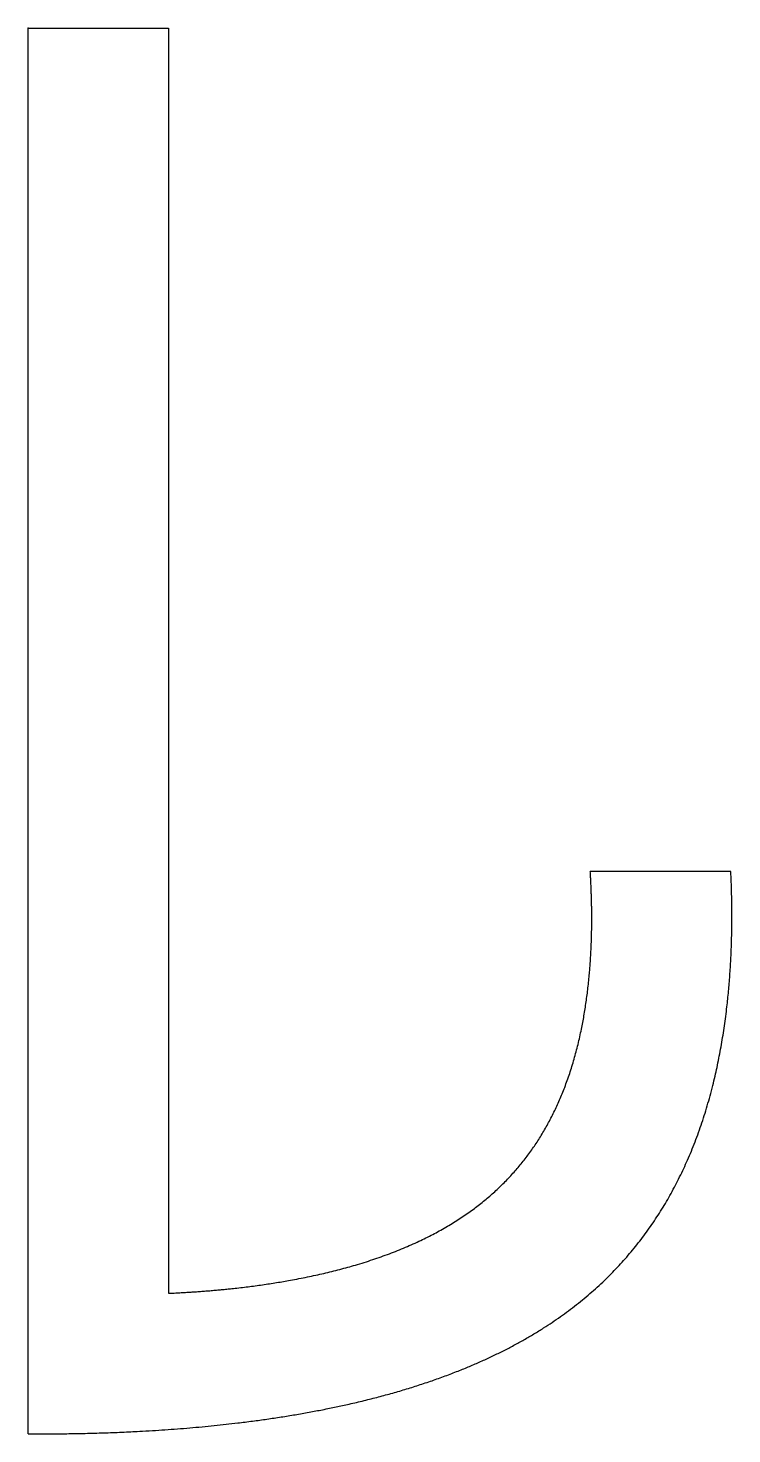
# Model space of a CAD drawing. Header units: millimetres. Extents: x 0 to 2.5, y -5 to 0.
import ezdxf

# ---------------------------------------------------------------- set-up
doc = ezdxf.new("R2010")
doc.units = ezdxf.units.MM
doc.layers.get('0').update_dxf_attribs({"linetype": 'CONTINUOUS'})

msp = doc.modelspace()

# ---------------------------------------------------------------- linework, layer by layer
for p, q in [((0, -5), (0, 0)), ((0, 0), (0.5, 0)), ((0.5, 0), (0.5, -4.5)), ((2.5, -3), (2, -3))]:
    msp.add_line(p, q)
for points in [[(0, -5), (0.1023, -5.0005), (0.3025, -4.9981), (0.5893, -4.9841), (0.9444, -4.9443), (1.3394, -4.8567), (1.6811, -4.7277), (1.9646, -4.5537), (2.1865, -4.3319), (2.3481, -4.0634), (2.4535, -3.7514), (2.4963, -3.4696), (2.5066, -3.2413), (2.5038, -3.0817), (2.5, -3)], [(0.5, -4.5), (0.5632, -4.4972), (0.6868, -4.4892), (0.8634, -4.4702), (1.0814, -4.4304), (1.3226, -4.3551), (1.5296, -4.2518), (1.6996, -4.1181), (1.8307, -3.9527), (1.9244, -3.7566), (1.9833, -3.532), (2.0049, -3.3314), (2.0076, -3.1699), (2.0035, -3.0574), (2, -3)]]:
    msp.add_open_spline(points, degree=5)
msp.add_point((0, 0))
msp.add_point((0, 0))
msp.add_point((0, 0))
msp.add_point((0, 0))

doc.saveas('drawing.dxf')
